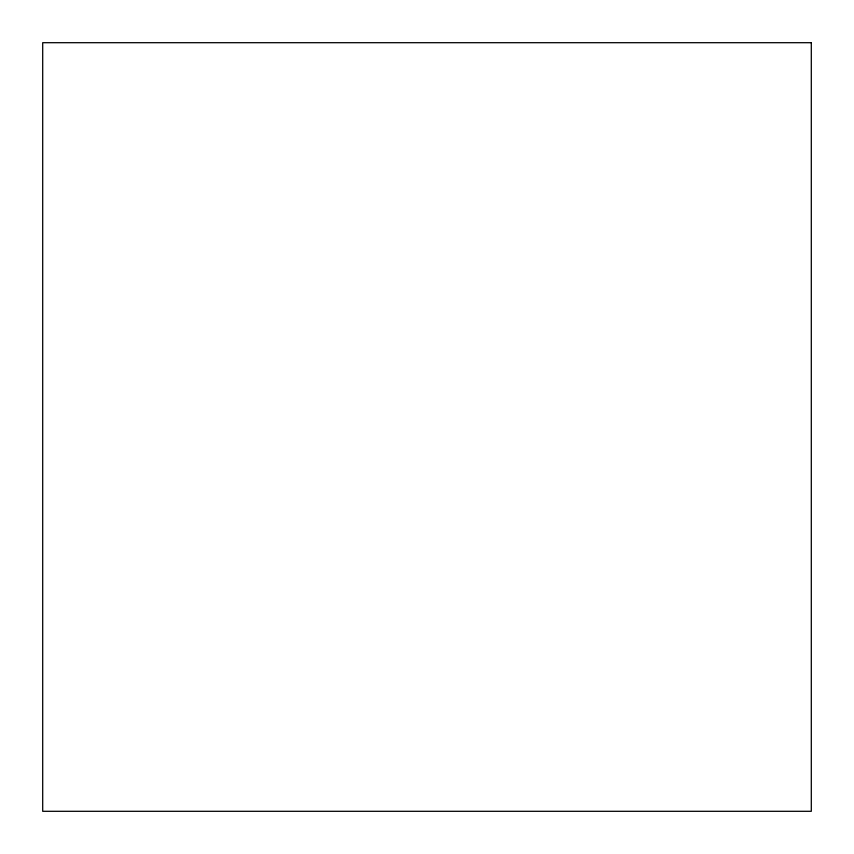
<?xml version="1.0" encoding="UTF-8"?>
<svg xmlns="http://www.w3.org/2000/svg" width="854" height="854" viewBox="0 0 854 854"><rect width="100%" height="100%" fill="white"/><g stroke="black" fill="none" stroke-linecap="round" stroke-linejoin="round"><path stroke-width="1.28" d="M811.3 42.7L42.7 42.7L42.7 811.3L811.3 811.3L811.3 42.7"/></g></svg>
